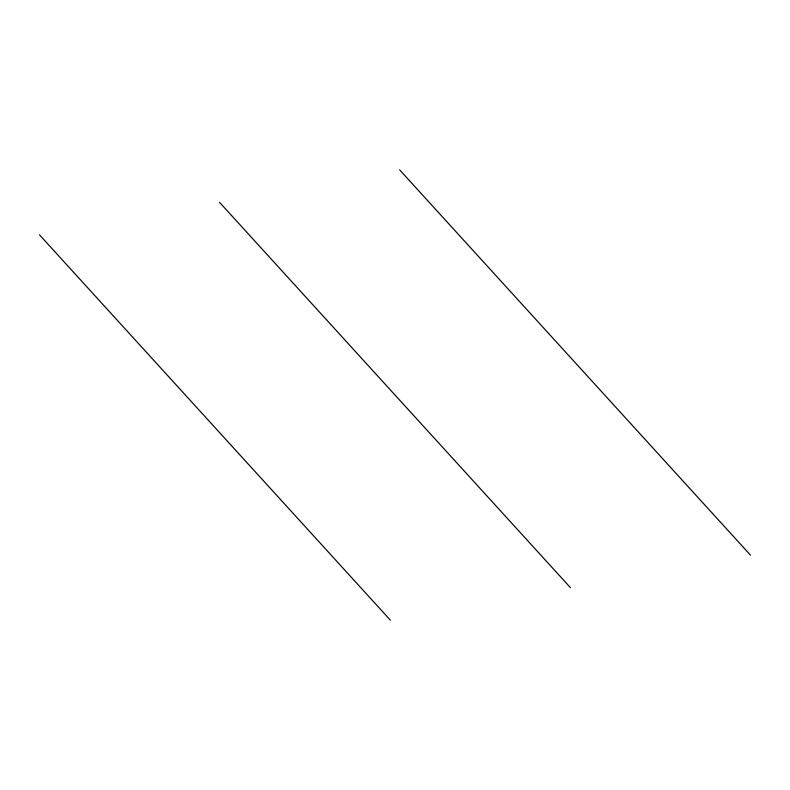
<?xml version="1.0" encoding="UTF-8"?>
<svg xmlns="http://www.w3.org/2000/svg" width="790" height="790" viewBox="0 0 790 790"><rect width="100%" height="100%" fill="white"/><g stroke="black" fill="none" stroke-linecap="round" stroke-linejoin="round"><path stroke-width="1.19" d="M399.602 169.82L750.5 555.153M219.551 202.339L570.449 587.661M39.5 234.847L390.398 620.18"/></g></svg>
